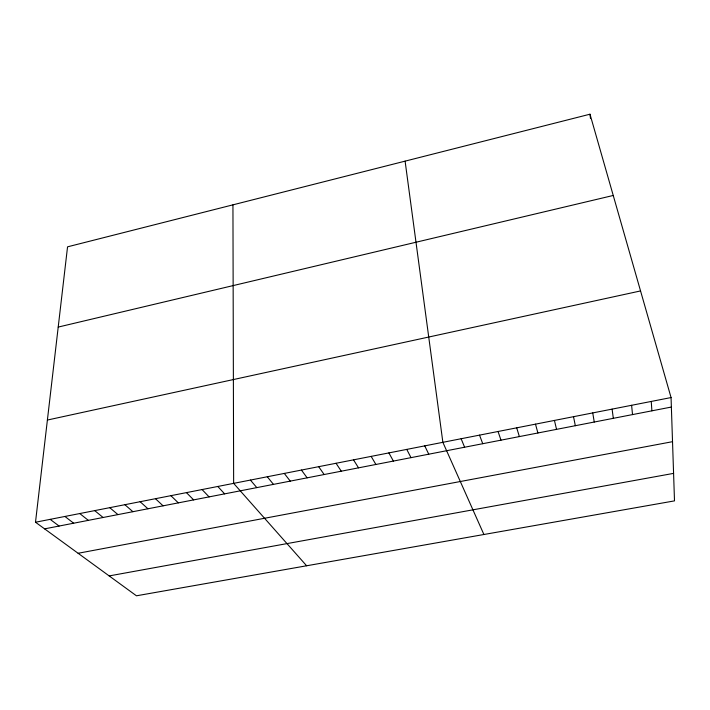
<?xml version="1.0" encoding="UTF-8"?>
<svg xmlns="http://www.w3.org/2000/svg" width="710" height="710" viewBox="0 0 710 710"><rect width="100%" height="100%" fill="white"/><g stroke="black" fill="none" stroke-linecap="round" stroke-linejoin="round"><path stroke-width="1.06" d="M35.5 522.232L67.548 246.832L589.992 114.204L671.056 397.556L674.5 500.878L136.453 595.797L35.5 522.232L671.056 397.556M58.211 327.079L613.236 195.463M47.392 420.045L640.553 290.931M44.597 528.861L671.376 407.043M78.1 553.276L672.53 441.682M109.171 575.916L673.586 473.375M50.162 519.356L59.081 526.039M64.921 516.463L73.662 523.208M79.768 513.543L88.333 520.359M94.714 510.614L103.092 517.492M109.757 507.668L117.949 514.599M124.889 504.695L132.894 511.697M140.127 501.704L147.937 508.777M155.454 498.695L163.078 505.831M170.888 495.669L178.316 502.866M186.428 492.625L193.652 499.893M202.057 489.554L209.086 496.893M217.801 486.474L224.617 493.867M306.622 565.781L233.643 483.359L232.942 204.844M250.408 480.075L256.807 487.619M267.297 476.765L273.465 484.38M284.302 473.428L290.248 481.114M301.43 470.064L307.137 477.83M318.675 466.683L324.15 474.528M336.043 463.275L341.279 471.2M353.527 459.849L358.532 467.846M371.144 456.388L375.901 464.473M388.885 452.909L393.393 461.074M406.75 449.403L411.01 457.648M424.749 445.88L428.751 454.196M483.909 534.506L442.871 442.321L405.099 161.135M461.127 438.736L464.606 447.229M479.525 435.132L482.738 443.706M498.047 431.494L500.985 440.164M516.702 427.837L519.374 436.588M535.5 424.154L537.896 432.985M554.439 420.435L556.542 429.364M573.52 416.69L575.331 425.707M592.735 412.927L594.261 422.033M612.1 409.129L613.325 418.332M589.992 114.204L590.463 118.348M631.607 405.303L632.53 414.596M651.256 401.443L651.886 410.833"/></g></svg>
